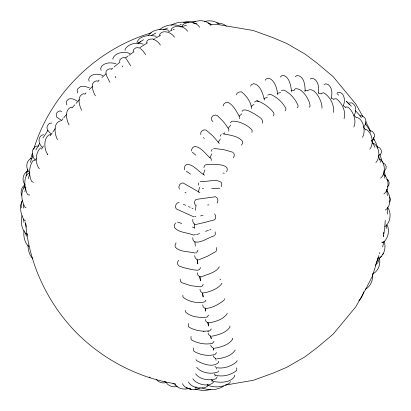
<?xml version="1.0" encoding="UTF-8"?>
<svg xmlns="http://www.w3.org/2000/svg" width="411" height="411" viewBox="0 0 411 411"><rect width="100%" height="100%" fill="white"/><g stroke="black" fill="none" stroke-linecap="round" stroke-linejoin="round"><path stroke-width="0.62" d="M387.66 214.085L387.722 207.118M23.293 208.069L23.329 204.899M200.763 134.556L200.799 132.625L202.042 130.832L204.02 129.866L206.132 130.082L212.667 135.758L219.346 143.424M318.504 93.071C319.172 87.795 318.427 79.03 311.733 78.275L310.207 79.04M385.241 220.363L384.706 228.614L383.355 236.577L383.499 235.328M264.525 100.068C262.927 94.253 260.595 84.928 253.721 83.633L251.321 84.748L250.592 86.202M136.92 42.682C138.969 35.387 150.179 34.539 156.308 36.389M193.622 348.025L193.607 350.48L194.136 351.441C200.311 355.017 208.115 356.358 215.045 354.482L216.602 352.592M194.814 200.969L194.583 203.214L195.42 205.32M191.033 336.439L191.007 338.988L191.516 339.887C197.732 343.411 205.413 344.87 212.436 343.385L213.997 341.413M383.648 234.08L383.864 232.21M386.181 228.511L386.617 224.75M218.744 361.202L218.59 362.476C212.955 368.066 202.438 363.935 196.504 360.545L195.98 359.512M251.953 132.399L252.184 130.451C248.717 125.201 237.882 120.366 231.66 121.291L230.443 122.797M211.357 119.241L211.588 117.376L213.001 115.794L215.477 114.998L217.542 115.779L223.132 121.389L225.922 124.913L228.86 129.295L228.778 131.227M23.992 188.336L24.681 183.321M24.896 191.716L25.765 187.354M188.392 323.56L188.351 326.164L188.844 326.997C193.324 329.828 198.749 330.901 203.964 331.256M331.307 98.024C332.386 93.405 332.299 87.98 328.384 84.697L325.897 83.823L324.017 84.481M24.054 230.586C23.232 236.109 24.496 242.731 28.837 246.538M277.8 94.782C277.004 88.853 275.051 80.222 268.624 78.126L266.123 78.989L265.265 80.243M198.292 185.114L198.749 182.931M221.349 186.676L221.817 184.462L221.195 182.309C216.15 178.466 206.214 182.212 200.1 181.58M22.081 215.647C20.427 221.678 21.464 228.865 25.754 233.587L26.895 233.967M382.651 246.975L383.884 241.421M262.352 123.202C264.057 118.276 257.086 116.21 254.265 113.672C250.828 112.316 247.242 109.11 243.338 110.076L241.992 111.33M223.363 105.904L223.774 104.142L225.331 102.801L227.884 102.231C233.52 105.072 236.402 111.438 239.51 116.616M239.639 118.63L239.798 117.289M389.705 202.048L390.311 199.268L389.7 197.11M28.143 178.698L29.72 173.976M26.052 175.836L27.773 169.656M291.337 92.002L291.466 91.55M343.293 105.416C345.898 100.721 344.028 90.79 337.22 92.449M363.663 291.769C362.877 295.103 361.387 298.417 358.849 300.775M133.123 51.514L133.739 49.51L135.425 48.041L137.608 47.537L138.599 47.815M182.14 26.263L182.505 25.02C187.272 20.93 196.299 21.747 199.643 27.244M30.712 158.857L32.325 153.437M146.444 42.729L147.195 40.72L148.905 39.384L152.496 38.911C155.728 40.037 158.703 42.153 160.408 45.153M171.202 29.972L171.639 28.58C176.221 24.218 184.364 26.278 187.637 31.251M378.875 255.508L372.371 276.218L365.703 289.231L355.736 306.894L333.044 334.271L317.02 347.732L305.07 356.753L286.78 367.316L272.991 373.152L253.325 380.298L225.161 385.122M379.451 253.679L379.831 252.462M159.227 35.5C161.646 28.667 171.747 32.31 174.47 37.262M203.866 167.678L204.539 165.602L205.521 164.842M226.6 171.783L227.298 169.661L226.898 167.498C221.524 162.941 212.585 165.356 206.014 164.462M375.469 265.64L378.048 257.851M377.601 263.456L379.312 258.272M33.728 149.193C50.466 94.181 96.2 49.176 151.299 32.885M235.241 350.044C231.645 355.9 223.522 358.166 216.967 358.813M237.126 360.622L236.746 361.721C231.419 366.283 223.908 368.893 216.91 367.763M273.505 115.964C275.437 112.948 271.609 110.626 270.027 108.643C266.472 105.473 262.459 102.658 257.923 101.116M236.531 94.818L237.111 93.194L238.781 92.121L241.385 91.787C246.307 95.64 251.378 102.293 251.491 108.586M321.952 108.227C322.779 102.719 315.242 86.438 307.926 90.286M378.063 257.985L379.594 257.985C384.593 254.224 386.027 247.319 384.264 241.498M216.356 250.808L216.803 249.662L216.32 247.556M304.875 91.792L305.049 91.345M219.366 266.729C216.114 272.878 207.19 274.086 201.339 276.911L199.818 276.572M230.381 381.516L229.816 382.903C223.538 387.162 214.814 388.092 207.781 385.23L207.226 384.403M30.209 162.448L33.157 155.528M22.292 200.517L20.899 204.637L21.233 207.807M222.002 283.158C218.775 288.784 208.701 292.493 202.51 292.971M354.215 115.106C356.64 111.093 356.553 105.108 351.775 102.904L349.273 102.945M233.335 157.86L234.244 155.867L234.07 153.735L233.268 152.758M211.187 151.263L212.066 149.337M224.226 299.711L224.673 298.751M227.36 313.398C223.44 319.501 214.881 322.075 207.966 322.933M333.352 112.373C334.682 105.19 330.023 96.374 323.611 92.783L321.238 93.369M197.018 252.133L197.968 250.207M176.067 242.87L175.086 244.858L175.189 247.032C179.787 252.349 188.824 251.244 195.143 253.073M372.51 274.661L373.337 272.996M178.574 260.297L177.603 262.233L177.711 264.33L179.026 265.984L183.681 267.669L192.667 269.739L197.732 270.299L199.607 269.385L200.547 267.525M148.417 35.259C152.692 29.243 162.073 28.405 168.69 30.301M208.048 385.338L207.555 386.314C201.75 389.854 191.752 387.989 188.392 382.009M214.814 235.174L215.39 234.044L215.138 231.84M285.188 110.821L285.897 109.424L285.928 108.442C282.532 102.123 276.762 96.929 270.135 94.191L267.751 95.085M203.204 284.227L202.263 285.994L200.393 286.878L190.791 285.686L181.647 282.67L180.321 281.067L180.208 279.064M213.597 382.004C209.112 387.845 196.068 384.254 192.805 378.69M224.005 300.194C218.791 304.356 212.102 308.25 205.233 308.466M35.932 149.907L39.636 143.336M38.187 146.419L38.809 145.319M205.901 300.107L204.961 301.766C198.415 303.914 188.068 301.695 182.977 297.045L182.859 295.155M217.27 376.789L216.001 378.778C209.348 380.997 199.782 379.697 195.574 373.763M344.048 118.697C346.252 111.761 342.188 102.925 336.326 98.748L333.922 98.984M241.416 145.181L242.521 143.362L242.552 141.302C238.103 135.784 229.333 135.096 222.808 133.811M22.441 200.398C19.471 206.718 20.345 214.835 24.485 220.46L25.61 220.923M208.618 315.042L207.036 317.112C200.008 317.893 190.981 317.169 185.664 312.134L185.551 310.382M220.106 136.2L221.164 134.464M218.606 370.892L217.943 371.965C211.11 374.565 201.323 373.008 196.638 367.326M175.589 223.039L174.398 224.945L174.254 227.17C178.107 232.785 187.863 232.508 193.756 235.159L195.456 234.373M363.848 126.881L365.081 124.939L366.093 121.543L365.122 118.209L362.42 115.948L359.923 115.748M42.903 137.978L48.025 130.297M211.326 328.862L209.759 330.891L203.517 331.261M297.158 107.888L297.98 106.737L298.129 105.699C295.437 99.108 290.33 93.199 283.888 90.071L281.437 90.636M353.825 127.061C356.835 120.546 353.352 111.694 348.112 107.143L345.718 107.019M380.427 257.43L381.351 256.192M382.502 254.65L383.478 253.34M195.112 200.583L196.011 199.438L215.477 196.735L217.075 197.876L217.917 199.972L217.681 202.227L217.075 203.003M387.378 187L388.893 184.919L389.145 182.679L388.333 180.583L386.761 179.427M26.011 172.152L27.881 171.192C22.841 173.139 21.624 180.218 24.742 184.323M362.481 137.3C365.995 131.946 363.714 118.584 356.383 117.305M280.251 77.052L281.823 75.675L283.785 75.434C289.642 77.73 290.705 85.37 291.481 90.836M216.129 251.378L207.38 256.289L198.508 259.927M159.386 29.777C164.826 24.927 173.252 23.627 180.075 26.027L180.84 26.982M294.25 89.804L295.293 88.776C302.234 87.589 310.12 100.469 310.079 106.331L309.175 107.22M369.843 149.208C374.046 143.829 372.464 133.616 366.746 129.706L365.703 129.645M24.886 186.178C20.185 191.983 21.449 201.185 25.056 207.314L26.155 207.853M295.237 76.703L296.942 75.542C304.053 75.547 305.08 85.293 305.137 90.656M371.621 140.798L373.358 139.093L374.647 136.19L374.236 134.007L372.566 131.438L369.34 130.482M223.45 386.237C217.157 390.224 208.654 390.671 201.832 387.794M214.527 235.739C208.423 237.286 200.553 243.764 194.28 241.766L193.016 239.932L192.764 237.692M375.88 162.515C380.452 157.732 379.625 148.094 374.529 143.891L373.486 143.778M254.512 102.031L256.798 100.823L258.601 101.291M200.255 387.737C194.788 391.051 185.176 389.715 182.427 383.653M25.04 184.709C21.562 186.887 20.298 191.583 21.572 195.389M137.834 43.289L143.578 39.703M138.183 43.222L140.906 41.532M378.5 155.728L380.519 154.207L381.434 152.491L381.259 150.246L379.785 147.95L378.043 147.112L376.938 147.046M383.689 171.264L384.557 170.755L386.078 168.541L386.119 166.291L385.107 164.272L383.001 162.869M373.758 273.392C378.803 270.202 380.648 263.61 379.445 257.964M365.451 289.154C370.876 286.364 373.126 279.644 372.669 273.865M151.387 35.428L155.928 33.034M171.079 25.292C176.319 22.153 182.731 21.464 188.639 22.785M40.889 147.765C35.228 151.89 34.868 163.732 39.343 168.772M383.879 193.997C389.258 190.036 389.227 180.224 384.902 175.333L383.843 175.029M163.47 29.762L167.544 28.061M380.709 178.086C385.821 173.812 385.313 163.917 380.601 159.381L379.548 159.17M192.821 22.713C198.107 19.651 205.135 20.036 209.81 24.008L210.237 25.328M31.647 158.415L29.679 159.237C25.6 162.807 25.96 169.373 29.89 172.903M29.505 172.764C22.559 176.278 24.655 188.628 27.45 194.28L28.513 194.901L29.849 194.984M194.65 216.715L195.841 216.278M196.602 234.645L199.566 233.561M205.495 231.393L208.459 230.309M209.646 229.877L210.833 229.441M385.251 210.124C390.866 206.476 391.303 196.823 387.383 191.598L386.33 191.202M179.119 202.407L177.249 203.075L175.862 204.863L175.476 207.087L176.252 208.896L193.797 216.854M210.406 389.453C205.67 390.871 200.465 390.676 195.8 389.058M189.399 388.159C184.503 390.229 176.56 388.765 174.829 383.258M34.853 160.162L32.772 160.948C28.893 166.876 28.616 175.127 31.647 181.482L33.532 182.299M213.633 148.433L223.574 149.609L232.873 152.27M180.927 26.854L186.383 25.287M37.18 145.972L35.135 146.645L32.705 149.917C31.534 153.503 32.705 157.069 34.986 159.946M204.57 21.562C209.405 19.969 215.025 20.889 219.001 24.054M384.794 226.291L385.929 225.988C390.455 221.334 391.467 213.556 388.02 208.007M43.633 134.69L41.557 135.27C37.458 138.363 38.798 144.127 42.205 147.179M166.424 382.379C163.054 383.694 159.283 382.595 156.807 380.052L156.514 379.404M200.599 215.903L203.049 215.287M183.553 22.42L187.776 21.423L192.728 21.269L195.775 21.783M211.716 336.244C218.262 334.929 226.338 332.853 230.037 326.915L229.852 326.01M382.209 242.254L383.668 242.115C388.318 237.969 389.571 231.008 387.362 225.249M214.383 348.251C220.954 347.269 228.87 344.906 232.672 339.167L232.467 338.166M207.637 205.027L208.886 204.853M180.013 24.696L181.282 24.521M193.776 23.597L196.946 23.216M50.538 134.346C43.109 136.308 43.777 149.871 47.866 154.562L47.481 154.228M195.287 387.141L196.53 387.008M177.11 386.556C173.221 387.491 168.782 386.191 166.419 382.908M194.984 389.114L196.196 388.996M202.222 188.711L203.481 188.675M211.675 188.449L219.87 188.223M207.879 331.168L208.639 331.153M60.592 120.844C52.973 122.627 54.509 134.34 57.514 139.668M223.065 173.098L224.324 173.206M216.761 22.949C220.173 23.114 223.856 23.761 226.384 26.242M189.569 388.657L190.771 388.785M208.028 23.16L210.53 23.432M211.3 24.86L210.031 24.717L218.267 24.568L253.325 30.527L272.991 37.673L286.78 43.509L305.07 54.072L317.02 63.099L333.044 76.554L355.736 103.937L362.898 116.632M149.291 377.108L150.364 377.257M71.853 107.307L71.067 107.173C64.342 109.907 66.382 119.878 69.007 124.882M381.629 242.13L382.523 242.315M115.943 63.782C111.165 62.308 105.555 62.277 101.805 66.043L100.654 68.426L101.127 70.317M98.301 81.275L96.498 80.849L94.479 81.63L92.737 83.459C91.566 87.754 93.307 92.151 95.424 95.85M85.159 94.165L83.412 93.754C76.631 95.969 79.102 105.586 81.732 110.179M111.905 69.176L109.907 68.735L107.774 69.464L106.228 71.098L105.863 73.009L106.629 75.85L109.809 82.19M256.798 100.823L257.964 101.127M172.995 383.247L174.192 383.591C136.914 377.498 101.866 358.654 75.444 331.728C47.26 302.357 28.878 263.333 25.616 222.68L26.212 227.026M174.002 384.691L175.764 385.199M125.674 58.049L123.793 57.504L121.625 58.141L119.991 59.703L119.534 61.676M187.842 388.107L188.993 388.472M177.552 222.063L181.724 223.481M192.44 227.124L194.228 227.73M215.945 375.33C222.926 377.067 230.828 375.089 236.459 370.681L236.859 369.566L236.685 367.871M189.605 388.827L191.166 389.387M186.368 387.691L187.863 388.225M89.259 87.743L84.224 86.218L80.72 86.469L77.987 88.55L77.129 90.569L77.669 92.937M51.807 123.048L49.392 123.392L47.471 125.674L46.885 127.826L47.892 130.698L51.021 133.852M143.192 44.157C137.156 42.086 128.391 43.33 125.072 49.346L125.103 50.373M130.133 53.61C124.394 51.2 115.732 52.176 112.871 58.352L113.02 59.307M164.631 381.552L166.378 382.281M183.296 204.216L185.582 205.248M188.444 206.538L190.159 207.314M191.875 208.084L193.016 208.603M102.986 75.583C98.691 73.795 93.138 73.256 89.675 76.955L88.658 79.369L89.156 81.311M215.903 358.639L213.823 357.2L213.319 355.859M60.561 110.924L58.496 111.253L56.872 112.83L56.163 114.977L56.677 117.032L61.244 120.233M184.986 192.297L186.07 192.918M77.211 101.085C74.242 99.251 69.582 96.868 66.978 100.587L66.176 102.683L66.901 104.959M213.324 348.143L211.249 346.617L210.735 345.101M199.854 192.564L182.952 182.921L181.025 183.378L179.453 185.012L178.831 187.19L179.407 189.091M60.849 111.098L61.665 111.602M186.317 171.161L190.524 174.1M387.686 180.116L388.333 180.583M210.673 336.203L208.603 334.611L208.084 332.941M140.367 48.441L143.311 51.339L145.735 54.771M192.353 152.265L195.759 155.127M207.37 322.512L205.906 321.284L205.387 319.475M32.89 258.76C29.366 255.329 28.118 250.14 28.01 245.357M204.652 308.137L203.188 306.786L202.669 304.854M336.917 93.487L338.654 95.147M204.637 175.199C199.058 172.373 193.324 163.994 186.83 164.359L185.094 165.797L184.251 167.894L184.621 169.841M203.45 137.623L204.334 138.507M201.945 292.745L200.481 291.281L199.967 289.246M219.9 279.09L220.635 279.85M199.263 276.449L197.804 274.887L197.301 272.776M351.4 106.3L346.427 101.327L349.376 104.517M355.289 110.508L359.615 115.183L361.408 117.834M196.648 259.439L195.189 257.8L194.701 255.627M214.989 366.314L215.826 367.27M211.321 119.735L212.97 121.671M214.213 373.912L215.076 374.981M211.516 379.846L212.374 381.007C218.929 383.155 231.116 382.99 234.681 376.122L234.511 375.171M365.343 123.654L368.924 128.951L370.578 132.28M126.198 58.696L130.749 65.914M122.211 65.935L122.91 67.008M214.614 213.869L215.677 215.873L215.683 218.128L214.634 219.767L205.151 222.32L195.564 224.55L193.869 223.599L192.816 221.611L192.8 219.346M365.703 121.599L370.342 130.652M373.337 137.834L376.646 144.492L377.791 147.95M371.621 140.505L374.991 147.385M115.121 76.251L115.81 77.931M378.413 155.63L380.704 162.278M379.892 154.305L382.24 161.996M373.332 137.654L374.092 140.094M25.533 233.135L26.396 236.227M383.622 172.687L384.876 178.256M384.157 170.642L385.39 176.196M205.726 311.04L205.161 307.988L205.726 311.055M27.147 233.859L27.316 235.097M23.566 219.356L23.992 222.49M386.982 189.204L387.275 191.711M386.684 189.486L387.373 195.759M191.747 151.048L191.624 149.578L192.677 147.616L194.547 146.398C201.477 146.886 205.906 154.875 211.177 158.708L211.316 160.485M318.212 92.994A128.206 95.224 -81.7 0 1 321.186 93.908M331.014 97.993A128.206 95.224 -81.7 0 1 333.819 99.477M343.283 105.658A128.206 95.224 -81.7 0 1 345.749 107.605M353.969 115.25A128.206 95.224 -81.7 0 1 356.09 117.556M363.781 127.389A128.206 95.224 -81.7 0 1 365.523 129.999M372.012 141.425A128.206 95.224 -81.7 0 1 373.106 143.696M196.196 253.114A128.206 95.224 -81.7 0 1 196.016 251.866M195.312 246.189A128.206 95.224 -81.7 0 1 194.901 241.725M194.408 228.439A128.206 95.224 -81.7 0 1 194.475 224.046M195.436 210.237A128.206 95.224 -81.7 0 1 196.062 205.217M198.395 192.184A128.206 95.224 -81.7 0 1 199.546 187.277M203.229 174.66A128.206 95.224 -81.7 0 1 204.884 169.959M209.939 157.793A128.206 95.224 -81.7 0 1 211.86 153.806M218.339 142.17A128.206 95.224 -81.7 0 1 220.394 138.944M223.964 133.76A128.206 95.224 -81.7 0 1 224.725 132.712M228.264 128.119A128.206 95.224 -81.7 0 1 230.715 125.175M239.048 116.38A128.206 95.224 -81.7 0 1 241.863 113.785M251.327 106.259A128.206 95.224 -81.7 0 1 253.957 104.466M263.867 98.758A128.206 95.224 -81.7 0 1 267.33 97.135M277.517 93.384A128.206 95.224 -81.7 0 1 280.615 92.542M291.188 90.667A128.206 95.224 -81.7 0 1 294.312 90.405M304.849 90.533A128.206 95.224 -81.7 0 1 307.926 90.867M35.336 160.244A128.206 43.489 -44.8 0 1 36.173 158.631M41.475 149.224A128.206 43.489 -44.8 0 1 43.468 145.967M50.132 135.866A128.206 43.489 -44.8 0 1 52.315 132.758M53.034 131.761A128.206 43.489 -44.8 0 1 55.238 128.751M61.424 120.685A128.206 43.489 -44.8 0 1 62.975 118.743M63.762 117.767A128.206 43.489 -44.8 0 1 66.567 114.361M71.946 108.057A128.206 43.489 -44.8 0 1 74.853 104.774M76.107 103.387A128.206 43.489 -44.8 0 1 79.498 99.688M85.134 93.765A128.206 43.489 -44.8 0 1 86.012 92.865M89.12 89.726A128.206 43.489 -44.8 0 1 92.727 86.176M98.198 80.962A128.206 43.489 -44.8 0 1 99.118 80.109M101.892 77.566A128.206 43.489 -44.8 0 1 106.089 73.81M111.72 68.956A128.206 43.489 -44.8 0 1 112.691 68.134M114.155 66.916A128.206 43.489 -44.8 0 1 120.033 62.148M125.417 57.977A128.206 43.489 -44.8 0 1 127.944 56.081M128.956 55.331A128.206 43.489 -44.8 0 1 134.012 51.699M139.016 48.262A128.206 43.489 -44.8 0 1 147.544 42.795M153.36 39.358A128.206 43.489 -44.8 0 1 154.479 38.726M155.589 38.11A128.206 43.489 -44.8 0 1 160.537 35.48M168.428 31.714A128.206 43.489 -44.8 0 1 171.952 30.219M173.108 29.756A128.206 43.489 -44.8 0 1 174.249 29.315M215.77 358.541A128.206 43.489 44.8 0 1 216.073 360.324M216.582 367.65A128.206 43.489 44.8 0 1 216.525 368.883M215.41 374.919A128.206 43.489 44.8 0 1 214.989 376.075M212.523 380.278A128.206 43.489 44.8 0 1 211.696 381.208M213.802 350.1A182.356 15.644 83 0 1 213.371 348.276M211.156 338.433A182.356 15.644 83 0 1 210.622 335.957M208.577 326.036A182.356 15.644 83 0 1 207.838 322.316M213.802 350.028A198.379 17.021 83 0 1 213.366 348.179M211.28 338.875A198.379 17.021 83 0 1 210.751 336.404M208.449 325.276A198.379 17.021 83 0 1 207.961 322.81M203.173 296.855A198.379 17.021 83 0 1 202.525 293.084M200.424 280.441A198.379 17.021 83 0 1 199.813 276.629M197.825 263.944A198.379 17.021 83 0 1 197.152 259.511M203.173 296.953A182.356 15.644 83 0 1 202.52 293.187M200.455 280.78A182.356 15.644 83 0 1 199.767 276.49M197.763 263.615A182.356 15.644 83 0 1 197.116 259.315"/></g></svg>
